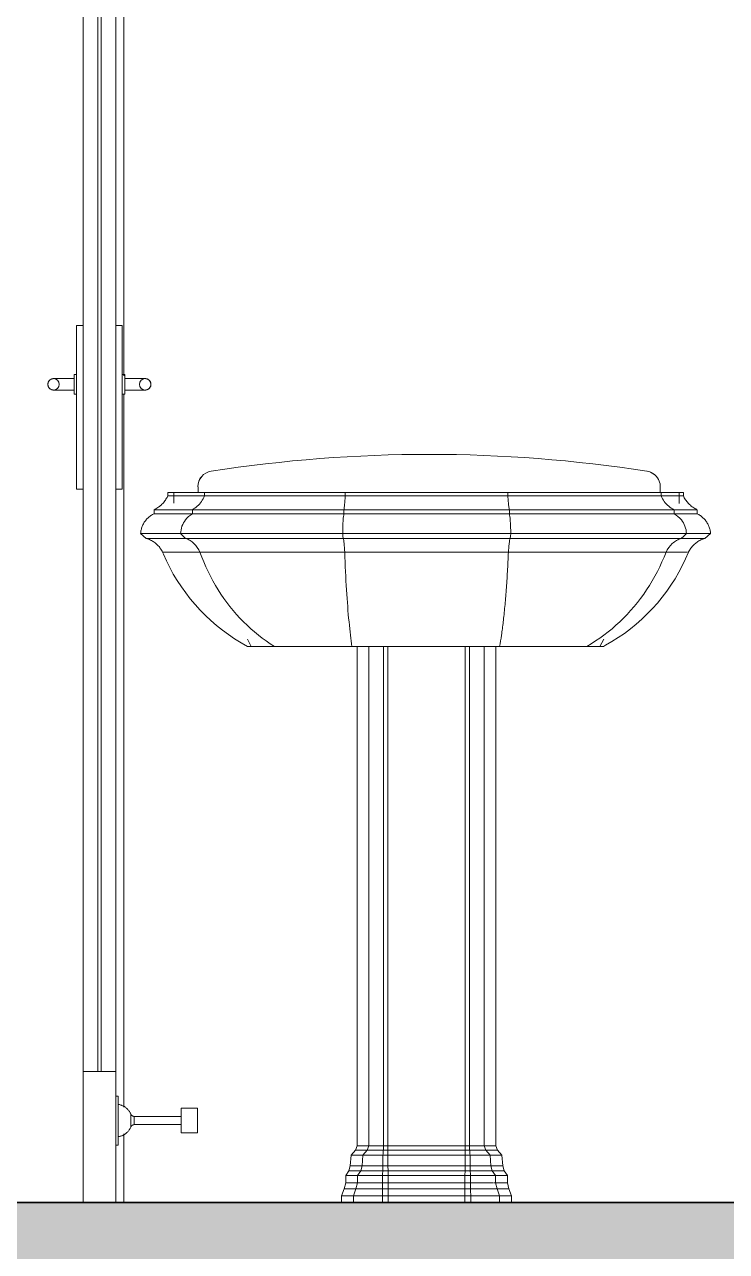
# Model space of a CAD drawing. Header units: millimetres. Extents: x 1373 to 40779, y 1939 to 6439.
# Drawn here: x 24585.2 to 24671, y 3869.8 to 4019.7 of the extents above; entities that cross this region are included whole.
import ezdxf

# ---------------------------------------------------------------- set-up
doc = ezdxf.new("R2010")
doc.units = ezdxf.units.MM
for name, color, linetype, lineweight in [('A-DETL', 6, 'Continuous', 30), ('A-DETL-GENF', 92, 'Continuous', 18), ('A-DOOR', 31, 'Continuous', 18), ('A-DOOR-FRAM', 31, 'Continuous', 18), ('A-FLOR-FNSH', 192, 'Continuous', 35), ('P-SANR-FIXT', 6, 'Continuous', 18)]:
    doc.layers.add(name, color=color, linetype=linetype, lineweight=lineweight)

# ---------------------------------------------------------------- blocks, each defined once
blk = doc.blocks.new('_MB_KAPI_CAMLI_B - _m_kapı_80_camlı-V59-Schnitt 1')
at = {"layer": 'A-DOOR'}
for p, q in [((-187.65, 116), (-187.65, 296)), ((-185.85, 296), (-185.85, 116)), ((-185.45, 116), (-185.45, 296)), ((-183.65, 116), (-183.65, 296)), ((-187.65, 207.19), (-188.45, 207.19)), ((-188.45, 207.19), (-188.45, 207.1)), ((-188.45, 207.19), (-188.45, 206.52)), ((-182.85, 207.19), (-183.65, 207.19)), ((-182.85, 206.52), (-182.85, 207.19)), ((-182.85, 207.1), (-182.85, 207.19)), ((-188.45, 187.86), (-188.45, 206.52)), ((-182.85, 206.52), (-182.85, 187.86)), ((-188.45, 201.22), (-188.75, 201.22)), ((-188.75, 201.22), (-188.75, 200)), ((-182.55, 201.22), (-182.85, 201.22)), ((-182.55, 200), (-182.55, 201.22)), ((-188.75, 200.7), (-190.25, 200.7)), ((-188.75, 200), (-188.75, 198.78)), ((-181.05, 200.7), (-182.55, 200.7)), ((-182.55, 198.78), (-182.55, 200)), ((-190.25, 199.3), (-188.75, 199.3)), ((-188.75, 198.78), (-188.45, 198.78)), ((-182.85, 198.78), (-182.55, 198.78)), ((-182.55, 199.3), (-181.05, 199.3)), ((-188.45, 187.86), (-188.45, 187.19)), ((-182.85, 187.19), (-182.85, 187.86)), ((-188.45, 187.28), (-188.45, 187.19)), ((-188.45, 187.19), (-187.65, 187.19)), ((-183.65, 187.19), (-182.85, 187.19)), ((-182.85, 187.19), (-182.85, 187.28)), ((-187.65, 116), (-187.65, 100)), ((-183.65, 116), (-187.65, 116)), ((-185.85, 116), (-185.45, 116)), ((-183.65, 100), (-183.65, 116)), ((-183.35, 113), (-183.65, 113)), ((-183.35, 113), (-183.35, 107)), ((-173.65, 111.5), (-175.65, 111.5)), ((-175.65, 111.5), (-175.65, 108.5)), ((-173.65, 111.5), (-173.65, 108.5)), ((-181.82, 109.19), (-181.82, 110.81)), ((-175.65, 110.5), (-181.4, 110.5)), ((-181.4, 110.5), (-181.4, 109.5)), ((-181.4, 109.5), (-175.65, 109.5)), ((-175.65, 108.5), (-173.65, 108.5)), ((-183.65, 107), (-183.35, 107)), ((-187.65, 100), (-183.65, 100))]:
    blk.add_line(p, q, dxfattribs=at)
at = {"layer": 'A-DOOR', "flags": 128}
for points in [[(-191.95, 200.03), (-191.95, 200.06), (-191.94, 200.08), (-191.94, 200.11), (-191.93, 200.14), (-191.93, 200.17), (-191.92, 200.19), (-191.91, 200.22), (-191.9, 200.25), (-191.89, 200.27), (-191.88, 200.3), (-191.87, 200.32), (-191.86, 200.35), (-191.84, 200.37), (-191.83, 200.4), (-191.81, 200.42), (-191.79, 200.44), (-191.77, 200.46), (-191.76, 200.48), (-191.74, 200.5), (-191.72, 200.52), (-191.69, 200.54), (-191.67, 200.56), (-191.65, 200.57), (-191.63, 200.59)], [(-191.64, 199.42), (-191.67, 199.44), (-191.69, 199.46), (-191.71, 199.47), (-191.73, 199.49), (-191.75, 199.51), (-191.77, 199.53), (-191.79, 199.55), (-191.81, 199.58), (-191.82, 199.6), (-191.84, 199.62), (-191.85, 199.65), (-191.87, 199.67), (-191.88, 199.7), (-191.89, 199.72), (-191.9, 199.75), (-191.91, 199.77), (-191.92, 199.8), (-191.93, 199.83), (-191.93, 199.85), (-191.94, 199.88), (-191.94, 199.91), (-191.95, 199.94), (-191.95, 199.96)], [(-191.58, 200.62), (-191.55, 200.63), (-191.53, 200.64), (-191.5, 200.65), (-191.48, 200.66), (-191.45, 200.67), (-191.42, 200.68), (-191.4, 200.68), (-191.37, 200.69), (-191.34, 200.69), (-191.31, 200.7), (-191.28, 200.7), (-191.26, 200.7), (-191.25, 200.7)], [(-191.25, 200.7), (-191.25, 200.7), (-191.25, 200.7), (-191.24, 200.7), (-191.24, 200.7), (-191.23, 200.7), (-191.22, 200.7), (-191.21, 200.7), (-191.2, 200.7), (-191.18, 200.7), (-191.17, 200.7), (-191.15, 200.7), (-191.14, 200.7), (-191.12, 200.7), (-191.1, 200.7), (-191.07, 200.7), (-191.05, 200.7), (-191.03, 200.7), (-191, 200.7), (-190.97, 200.7), (-190.95, 200.7), (-190.92, 200.7), (-190.89, 200.7), (-190.85, 200.7), (-190.82, 200.7), (-190.79, 200.7), (-190.75, 200.7), (-190.72, 200.7), (-190.68, 200.7), (-190.65, 200.7), (-190.61, 200.7), (-190.57, 200.7), (-190.54, 200.7), (-190.5, 200.7), (-190.46, 200.7), (-190.42, 200.7), (-190.38, 200.7), (-190.34, 200.7), (-190.3, 200.7), (-190.26, 200.7), (-190.25, 200.7)], [(-181.05, 200.7), (-181.01, 200.7), (-180.97, 200.7), (-180.93, 200.7), (-180.89, 200.7), (-180.85, 200.7), (-180.81, 200.7), (-180.77, 200.7), (-180.73, 200.7), (-180.7, 200.7), (-180.66, 200.7), (-180.62, 200.7), (-180.59, 200.7), (-180.55, 200.7), (-180.52, 200.7), (-180.48, 200.7), (-180.45, 200.7), (-180.42, 200.7), (-180.39, 200.7), (-180.36, 200.7), (-180.33, 200.7), (-180.3, 200.7), (-180.28, 200.7), (-180.25, 200.7), (-180.23, 200.7), (-180.21, 200.7), (-180.19, 200.7), (-180.17, 200.7), (-180.15, 200.7), (-180.13, 200.7), (-180.12, 200.7), (-180.1, 200.7), (-180.09, 200.7), (-180.08, 200.7), (-180.07, 200.7), (-180.06, 200.7), (-180.06, 200.7), (-180.05, 200.7), (-180.05, 200.7), (-180.05, 200.7)], [(-180.05, 200.7), (-180.02, 200.7), (-179.99, 200.7), (-179.96, 200.69), (-179.94, 200.69), (-179.91, 200.69), (-179.88, 200.68), (-179.86, 200.67), (-179.83, 200.66), (-179.8, 200.66), (-179.78, 200.64), (-179.75, 200.63), (-179.73, 200.62), (-179.7, 200.61)], [(-179.35, 199.97), (-179.35, 199.94), (-179.35, 199.92), (-179.36, 199.89), (-179.36, 199.86), (-179.37, 199.83), (-179.38, 199.81), (-179.38, 199.78), (-179.39, 199.75), (-179.4, 199.73), (-179.42, 199.7), (-179.43, 199.68), (-179.44, 199.65), (-179.46, 199.63), (-179.47, 199.6), (-179.49, 199.58), (-179.5, 199.56), (-179.52, 199.54), (-179.54, 199.52), (-179.56, 199.5), (-179.58, 199.48), (-179.6, 199.46), (-179.62, 199.44), (-179.65, 199.43), (-179.67, 199.41)], [(-179.65, 200.58), (-179.63, 200.56), (-179.61, 200.54), (-179.59, 200.53), (-179.57, 200.51), (-179.55, 200.49), (-179.53, 200.47), (-179.51, 200.45), (-179.49, 200.42), (-179.48, 200.4), (-179.46, 200.38), (-179.44, 200.35), (-179.43, 200.33), (-179.42, 200.3), (-179.41, 200.28), (-179.4, 200.25), (-179.39, 200.23), (-179.38, 200.2), (-179.37, 200.17), (-179.36, 200.15), (-179.36, 200.12), (-179.35, 200.09), (-179.35, 200.06), (-179.35, 200.04)], [(-191.25, 199.3), (-191.28, 199.3), (-191.3, 199.3), (-191.33, 199.31), (-191.36, 199.31), (-191.39, 199.31), (-191.41, 199.32), (-191.44, 199.33), (-191.47, 199.34), (-191.5, 199.34), (-191.52, 199.36), (-191.55, 199.37), (-191.57, 199.38), (-191.6, 199.39)], [(-190.25, 199.3), (-190.29, 199.3), (-190.33, 199.3), (-190.37, 199.3), (-190.41, 199.3), (-190.45, 199.3), (-190.49, 199.3), (-190.52, 199.3), (-190.56, 199.3), (-190.6, 199.3), (-190.64, 199.3), (-190.67, 199.3), (-190.71, 199.3), (-190.75, 199.3), (-190.78, 199.3), (-190.81, 199.3), (-190.85, 199.3), (-190.88, 199.3), (-190.91, 199.3), (-190.94, 199.3), (-190.97, 199.3), (-190.99, 199.3), (-191.02, 199.3), (-191.04, 199.3), (-191.07, 199.3), (-191.09, 199.3), (-191.11, 199.3), (-191.13, 199.3), (-191.15, 199.3), (-191.17, 199.3), (-191.18, 199.3), (-191.19, 199.3), (-191.21, 199.3), (-191.22, 199.3), (-191.23, 199.3), (-191.23, 199.3), (-191.24, 199.3), (-191.24, 199.3), (-191.25, 199.3), (-191.25, 199.3)], [(-180.05, 199.3), (-180.05, 199.3), (-180.05, 199.3), (-180.06, 199.3), (-180.06, 199.3), (-180.07, 199.3), (-180.08, 199.3), (-180.09, 199.3), (-180.1, 199.3), (-180.11, 199.3), (-180.13, 199.3), (-180.14, 199.3), (-180.16, 199.3), (-180.18, 199.3), (-180.2, 199.3), (-180.22, 199.3), (-180.25, 199.3), (-180.27, 199.3), (-180.3, 199.3), (-180.32, 199.3), (-180.35, 199.3), (-180.38, 199.3), (-180.41, 199.3), (-180.44, 199.3), (-180.48, 199.3), (-180.51, 199.3), (-180.54, 199.3), (-180.58, 199.3), (-180.61, 199.3), (-180.65, 199.3), (-180.69, 199.3), (-180.72, 199.3), (-180.76, 199.3), (-180.8, 199.3), (-180.84, 199.3), (-180.88, 199.3), (-180.92, 199.3), (-180.96, 199.3), (-181, 199.3), (-181.04, 199.3), (-181.05, 199.3)], [(-179.72, 199.38), (-179.74, 199.37), (-179.77, 199.36), (-179.79, 199.35), (-179.82, 199.34), (-179.85, 199.33), (-179.87, 199.32), (-179.9, 199.32), (-179.93, 199.31), (-179.96, 199.31), (-179.99, 199.3), (-180.01, 199.3), (-180.04, 199.3), (-180.05, 199.3)], [(-183.35, 111.98), (-183.27, 111.96), (-183.19, 111.95), (-183.11, 111.93), (-183.04, 111.9), (-182.96, 111.88), (-182.89, 111.85), (-182.81, 111.82), (-182.74, 111.78), (-182.67, 111.74), (-182.6, 111.7), (-182.53, 111.66), (-182.47, 111.62), (-182.41, 111.57), (-182.34, 111.52), (-182.28, 111.46), (-182.23, 111.41), (-182.17, 111.35), (-182.12, 111.29), (-182.07, 111.23), (-182.02, 111.16), (-181.98, 111.1), (-181.93, 111.03), (-181.89, 110.96), (-181.86, 110.89), (-181.82, 110.82), (-181.82, 110.81)], [(-181.82, 110.81), (-181.81, 110.79), (-181.8, 110.77), (-181.79, 110.75), (-181.78, 110.73), (-181.77, 110.72), (-181.75, 110.7), (-181.74, 110.68), (-181.73, 110.67), (-181.71, 110.65), (-181.7, 110.64), (-181.68, 110.62), (-181.67, 110.61), (-181.65, 110.6), (-181.63, 110.59), (-181.62, 110.57), (-181.6, 110.56), (-181.58, 110.55), (-181.56, 110.54), (-181.54, 110.54), (-181.52, 110.53), (-181.5, 110.52), (-181.48, 110.52), (-181.46, 110.51), (-181.44, 110.51), (-181.42, 110.5), (-181.4, 110.5), (-181.4, 110.5)], [(-181.4, 109.5), (-181.42, 109.5), (-181.44, 109.49), (-181.46, 109.49), (-181.48, 109.48), (-181.5, 109.48), (-181.52, 109.47), (-181.54, 109.46), (-181.56, 109.46), (-181.58, 109.45), (-181.6, 109.44), (-181.61, 109.43), (-181.63, 109.42), (-181.65, 109.4), (-181.67, 109.39), (-181.68, 109.38), (-181.7, 109.36), (-181.71, 109.35), (-181.73, 109.33), (-181.74, 109.32), (-181.75, 109.3), (-181.77, 109.29), (-181.78, 109.27), (-181.79, 109.25), (-181.8, 109.23), (-181.81, 109.21), (-181.82, 109.2), (-181.82, 109.19)], [(-181.82, 109.19), (-181.85, 109.12), (-181.89, 109.05), (-181.93, 108.98), (-181.97, 108.91), (-182.01, 108.85), (-182.06, 108.78), (-182.11, 108.72), (-182.16, 108.66), (-182.22, 108.6), (-182.28, 108.54), (-182.34, 108.49), (-182.4, 108.44), (-182.46, 108.39), (-182.53, 108.34), (-182.59, 108.3), (-182.66, 108.26), (-182.73, 108.22), (-182.8, 108.19), (-182.88, 108.15), (-182.95, 108.13), (-183.03, 108.1), (-183.1, 108.08), (-183.18, 108.06), (-183.26, 108.04), (-183.34, 108.02), (-183.35, 108.02)]]:
    blk.add_lwpolyline(points, dxfattribs=at)
at = {"layer": 'A-DOOR'}
for centre, start, end in [((-191.25, 200), 0, 180), ((-191.25, 200), 180, 0), ((-180.05, 200), 0, 180), ((-180.05, 200), 180, 0)]:
    blk.add_arc(centre, 0.7, start, end, dxfattribs=at)
at = {"layer": 'A-DOOR-FRAM'}
for p, q in [((-182.65, 308.5), (-182.65, 201.06)), ((-182.65, 198.86), (-182.65, 111.64)), ((-182.65, 108.38), (-182.65, 100))]:
    blk.add_line(p, q, dxfattribs=at)

msp = doc.modelspace()

# ---------------------------------------------------------------- hatches: boundary and pattern name
at = {"layer": 'A-DETL-GENF'}
h = msp.add_hatch(dxfattribs=at)
h.set_pattern_fill('ANSI33', color=153, style=0)
h.set_pattern_definition([(45, (-4726.611, 6394.9317), (-4.490128, 4.490128), []), (45, (-4722.121, 6394.9317), (-4.490128, 4.490128), [3.175, -1.5875])])
h.paths.add_polyline_path([(24984.31, 3275.76), (24984.31, 5063.76), (25234.31, 5063.76), (25234.31, 5025.76), (25259.31, 5025.76), (25259.31, 5063.76), (25834.6, 5063.76), (25834.6, 5025.76), (25859.6, 5025.76), (25859.6, 5063.76), (26040.63, 5063.76), (26040.63, 5075.76), (25234.31, 5075.76), (24984.31, 5075.76), (24984.31, 5240.76), (24744.31, 5240.76), (24744.31, 5075.76), (23644.59, 5075.76), (23644.59, 5063.76), (23774.59, 5063.76), (23774.59, 5025.76), (23799.59, 5025.76), (23799.59, 5063.76), (24289.31, 5063.76), (24289.31, 5025.76), (24314.31, 5025.76), (24314.31, 5063.76), (24744.31, 5063.76), (24744.31, 4775.76), (23674.32, 4775.76), (23674.32, 4763.76), (23774.59, 4763.76), (23774.59, 4725.76), (23799.59, 4725.76), (23799.59, 4763.76), (24289.31, 4763.76), (24289.31, 4725.76), (24314.31, 4725.76), (24314.31, 4763.76), (24744.31, 4763.76), (24744.31, 4475.76), (23674.32, 4475.76), (23674.32, 4463.76), (23774.59, 4463.76), (23774.59, 4425.76), (23799.59, 4425.76), (23799.59, 4463.76), (24289.31, 4463.76), (24289.31, 4425.76), (24314.31, 4425.76), (24314.31, 4463.76), (24744.31, 4463.76), (24744.31, 4175.76), (23674.32, 4175.76), (23674.32, 4163.76), (23774.59, 4163.76), (23774.59, 4125.76), (23799.59, 4125.76), (23799.59, 4163.76), (24289.31, 4163.76), (24289.31, 4125.76), (24314.31, 4125.76), (24314.31, 4163.76), (24744.31, 4163.76), (24744.31, 3875.76), (23674.32, 3875.76), (23674.32, 3863.76), (23774.59, 3863.76), (23774.59, 3825.76), (23799.59, 3825.76), (23799.59, 3863.76), (24289.31, 3863.76), (24289.31, 3825.76), (24314.31, 3825.76), (24314.31, 3863.76), (24744.31, 3863.76), (24744.31, 3575.76), (23774.59, 3575.76), (23774.59, 3545.76), (23474.27, 3545.76), (23474.28, 3275.76), (23474.28, 3245.76), (23774.59, 3245.76), (23774.59, 3215.76), (24744.31, 3215.76), (24744.31, 3085.76), (24984.31, 3085.76), (24984.31, 3215.76), (25859.6, 3215.76), (25909.6, 3215.76), (25909.6, 3275.76), (25859.6, 3275.76), (25859.6, 3575.76), (25835.46, 3575.76), (25234.31, 3575.76), (25234.31, 3525.76), (25259.31, 3525.76), (25259.31, 3563.76), (25835.46, 3563.76), (25835.46, 3275.76)])
h.paths.add_polyline_path([(24959.31, 3125.76), (24769.31, 3125.76), (24769.31, 3275.76), (24769.31, 5225.76), (24959.31, 5225.76), (24959.31, 4775.76), (24959.31, 3275.76)], flags=16)
h.paths.add_polyline_path([(24744.31, 3275.76), (23499.27, 3275.76), (23499.27, 3531.13), (23774.59, 3531.13), (23799.59, 3530.13), (23799.59, 3563.76), (24289.31, 3563.76), (24289.31, 3525.76), (24314.31, 3525.76), (24314.31, 3563.76), (24744.31, 3563.76)], flags=16)

# ---------------------------------------------------------------- linework, layer by layer
at = {"layer": 'A-DETL'}
msp.add_lwpolyline([(24744.31, 3875.76), (23674.32, 3875.76)], dxfattribs=at)
at = {"layer": 'A-FLOR-FNSH', "color": 250}
msp.add_line((24744.31, 3875.76), (23674.32, 3875.76), dxfattribs=at)
at = {"layer": 'P-SANR-FIXT', "color": 8}
for p, q in [((24606.37, 3963.25), (24606.37, 3962.55)), ((24662.88, 3962.55), (24662.88, 3963.25)), ((24601.96, 3961.1), (24602.05, 3961.2)), ((24602.05, 3961.2), (24602.14, 3961.29)), ((24602.14, 3961.29), (24602.23, 3961.39)), ((24602.23, 3961.39), (24602.31, 3961.5)), ((24602.31, 3961.5), (24602.38, 3961.6)), ((24602.38, 3961.6), (24602.45, 3961.71)), ((24602.45, 3961.71), (24602.52, 3961.83)), ((24602.52, 3961.83), (24602.58, 3961.94)), ((24602.58, 3961.94), (24602.64, 3962.06)), ((24602.64, 3962.06), (24602.67, 3962.12)), ((24602.67, 3962.55), (24602.67, 3962.12)), ((24607.15, 3962.55), (24602.67, 3962.55)), ((24602.67, 3962.12), (24607.15, 3962.12)), ((24603.43, 3962.55), (24603.43, 3961.24)), ((24624.36, 3962.55), (24607.15, 3962.55)), ((24607.15, 3962.12), (24607.15, 3962.55)), ((24607.15, 3962.12), (24624.36, 3962.12)), ((24644.26, 3962.55), (24624.36, 3962.55)), ((24624.36, 3962.12), (24624.36, 3962.55)), ((24624.36, 3962.12), (24644.26, 3962.12)), ((24663, 3962.55), (24644.26, 3962.55)), ((24644.26, 3962.55), (24644.26, 3962.12)), ((24644.26, 3962.12), (24663, 3962.12)), ((24665.72, 3962.55), (24663, 3962.55)), ((24663, 3962.12), (24663, 3962.55)), ((24663, 3962.12), (24665.68, 3962.12)), ((24665.18, 3961.18), (24665.18, 3962.55)), ((24665.69, 3962.12), (24665.72, 3962.12)), ((24665.72, 3962.12), (24665.72, 3962.55)), ((24665.72, 3962.12), (24665.77, 3962)), ((24665.77, 3962), (24665.83, 3961.88)), ((24665.83, 3961.88), (24665.9, 3961.77)), ((24665.9, 3961.77), (24665.97, 3961.66)), ((24665.97, 3961.66), (24666.04, 3961.55)), ((24666.04, 3961.55), (24666.12, 3961.44)), ((24666.12, 3961.44), (24666.2, 3961.34)), ((24666.2, 3961.34), (24666.29, 3961.24)), ((24666.29, 3961.24), (24666.38, 3961.15)), ((24666.38, 3961.15), (24666.47, 3961.06)), ((24600.41, 3959.57), (24600.5, 3959.64)), ((24600.5, 3959.64), (24600.59, 3959.71)), ((24600.59, 3959.71), (24600.69, 3959.77)), ((24600.69, 3959.77), (24600.79, 3959.83)), ((24600.79, 3959.83), (24600.89, 3959.88)), ((24600.89, 3959.88), (24600.99, 3959.93)), ((24600.99, 3960.44), (24601.11, 3960.5)), ((24600.99, 3960.44), (24600.99, 3959.93)), ((24600.99, 3960.44), (24602.12, 3960.44)), ((24600.99, 3959.93), (24600.99, 3959.93)), ((24600.99, 3959.93), (24605.68, 3959.93)), ((24601.11, 3960.5), (24601.23, 3960.56)), ((24601.23, 3960.56), (24601.34, 3960.62)), ((24601.34, 3960.62), (24601.45, 3960.69)), ((24601.45, 3960.69), (24601.56, 3960.77)), ((24601.56, 3960.77), (24601.67, 3960.84)), ((24601.67, 3960.84), (24601.77, 3960.93)), ((24601.77, 3960.93), (24601.87, 3961.01)), ((24601.87, 3961.01), (24601.96, 3961.1)), ((24602.15, 3960.44), (24605.68, 3960.44)), ((24605.68, 3959.93), (24605.68, 3960.44)), ((24605.68, 3960.44), (24624.21, 3960.44)), ((24605.68, 3959.93), (24624.21, 3959.93)), ((24624.21, 3959.93), (24624.21, 3960.44)), ((24624.21, 3960.44), (24644.44, 3960.44)), ((24624.21, 3959.93), (24644.44, 3959.93)), ((24644.44, 3960.44), (24644.44, 3959.93)), ((24644.44, 3960.44), (24664.57, 3960.44)), ((24644.44, 3959.93), (24664.57, 3959.93)), ((24664.57, 3959.93), (24664.57, 3960.44)), ((24664.57, 3960.44), (24667.39, 3960.44)), ((24664.57, 3959.93), (24667.37, 3959.93)), ((24666.47, 3961.06), (24666.57, 3960.97)), ((24666.57, 3960.97), (24666.67, 3960.88)), ((24666.67, 3960.88), (24666.77, 3960.8)), ((24666.77, 3960.8), (24666.88, 3960.73)), ((24666.88, 3960.73), (24666.99, 3960.66)), ((24666.99, 3960.66), (24667.1, 3960.59)), ((24667.1, 3960.59), (24667.22, 3960.53)), ((24667.22, 3960.53), (24667.33, 3960.47)), ((24667.33, 3960.47), (24667.39, 3960.44)), ((24667.39, 3959.93), (24667.39, 3960.44)), ((24667.39, 3959.93), (24667.5, 3959.88)), ((24667.5, 3959.88), (24667.6, 3959.83)), ((24667.6, 3959.83), (24667.69, 3959.77)), ((24667.69, 3959.77), (24667.79, 3959.71)), ((24667.79, 3959.71), (24667.88, 3959.64)), ((24667.88, 3959.64), (24667.97, 3959.57)), ((24599.44, 3958.07), (24599.47, 3958.18)), ((24599.47, 3958.18), (24599.51, 3958.29)), ((24599.51, 3958.29), (24599.55, 3958.39)), ((24599.55, 3958.39), (24599.59, 3958.5)), ((24599.59, 3958.5), (24599.64, 3958.6)), ((24599.64, 3958.6), (24599.69, 3958.7)), ((24599.69, 3958.7), (24599.75, 3958.8)), ((24599.75, 3958.8), (24599.8, 3958.9)), ((24599.8, 3958.9), (24599.87, 3958.99)), ((24599.87, 3958.99), (24599.94, 3959.09)), ((24599.94, 3959.09), (24600.01, 3959.18)), ((24600.01, 3959.18), (24600.08, 3959.26)), ((24600.08, 3959.26), (24600.16, 3959.34)), ((24600.16, 3959.34), (24600.24, 3959.42)), ((24600.24, 3959.42), (24600.32, 3959.5)), ((24600.32, 3959.5), (24600.41, 3959.57)), ((24667.97, 3959.57), (24668.06, 3959.5)), ((24668.06, 3959.5), (24668.14, 3959.42)), ((24668.14, 3959.42), (24668.22, 3959.34)), ((24668.22, 3959.34), (24668.3, 3959.26)), ((24668.3, 3959.26), (24668.38, 3959.18)), ((24668.38, 3959.18), (24668.45, 3959.09)), ((24668.45, 3959.09), (24668.51, 3958.99)), ((24668.51, 3958.99), (24668.58, 3958.9)), ((24668.58, 3958.9), (24668.64, 3958.8)), ((24668.64, 3958.8), (24668.69, 3958.7)), ((24668.69, 3958.7), (24668.75, 3958.6)), ((24668.75, 3958.6), (24668.79, 3958.5)), ((24668.79, 3958.5), (24668.84, 3958.39)), ((24668.84, 3958.39), (24668.88, 3958.29)), ((24668.88, 3958.29), (24668.91, 3958.18)), ((24668.91, 3958.18), (24668.94, 3958.07)), ((24599.35, 3957.51), (24599.36, 3957.62)), ((24599.35, 3957.51), (24600.04, 3956.93)), ((24599.36, 3957.62), (24599.38, 3957.74)), ((24599.36, 3957.51), (24604.24, 3957.51)), ((24599.38, 3957.74), (24599.39, 3957.85)), ((24599.39, 3957.85), (24599.41, 3957.96)), ((24599.41, 3957.96), (24599.44, 3958.07)), ((24600.06, 3956.93), (24600.04, 3956.93)), ((24600.05, 3956.93), (24604.84, 3956.93)), ((24600.19, 3956.88), (24600.06, 3956.93)), ((24600.31, 3956.84), (24600.19, 3956.88)), ((24600.43, 3956.79), (24600.31, 3956.84)), ((24600.55, 3956.73), (24600.43, 3956.79)), ((24600.67, 3956.67), (24600.55, 3956.73)), ((24600.79, 3956.6), (24600.67, 3956.67)), ((24604.54, 3957.22), (24604.24, 3957.51)), ((24604.24, 3957.51), (24624.06, 3957.51)), ((24604.84, 3956.93), (24604.54, 3957.22)), ((24604.84, 3956.93), (24624.12, 3956.93)), ((24624.09, 3957.22), (24624.06, 3957.51)), ((24624.06, 3957.51), (24644.61, 3957.51)), ((24624.12, 3956.93), (24624.09, 3957.22)), ((24624.12, 3956.93), (24644.54, 3956.93)), ((24644.57, 3957.22), (24644.54, 3956.93)), ((24644.54, 3956.93), (24665.45, 3956.93)), ((24644.61, 3957.51), (24644.57, 3957.22)), ((24644.61, 3957.51), (24666.09, 3957.51)), ((24665.45, 3956.93), (24665.77, 3957.22)), ((24665.45, 3956.93), (24668.34, 3956.93)), ((24665.77, 3957.22), (24666.09, 3957.51)), ((24666.09, 3957.51), (24669.03, 3957.51)), ((24667.62, 3956.61), (24667.5, 3956.54)), ((24667.73, 3956.68), (24667.62, 3956.61)), ((24667.85, 3956.74), (24667.73, 3956.68)), ((24667.97, 3956.8), (24667.85, 3956.74)), ((24668.09, 3956.85), (24667.97, 3956.8)), ((24668.22, 3956.89), (24668.09, 3956.85)), ((24668.34, 3956.93), (24668.22, 3956.89)), ((24668.34, 3956.93), (24669.03, 3957.51)), ((24668.94, 3958.07), (24668.97, 3957.96)), ((24668.97, 3957.96), (24668.99, 3957.85)), ((24668.99, 3957.85), (24669.01, 3957.74)), ((24669.01, 3957.74), (24669.02, 3957.62)), ((24669.02, 3957.62), (24669.03, 3957.51)), ((24669.03, 3957.51), (24669.03, 3957.51)), ((24600.9, 3956.53), (24600.79, 3956.6)), ((24601.01, 3956.45), (24600.9, 3956.53)), ((24601.12, 3956.38), (24601.01, 3956.45)), ((24601.22, 3956.29), (24601.12, 3956.38)), ((24601.32, 3956.2), (24601.22, 3956.29)), ((24601.42, 3956.11), (24601.32, 3956.2)), ((24601.51, 3956.02), (24601.42, 3956.11)), ((24601.6, 3955.92), (24601.51, 3956.02)), ((24601.68, 3955.81), (24601.6, 3955.92)), ((24601.76, 3955.71), (24601.68, 3955.81)), ((24601.84, 3955.6), (24601.76, 3955.71)), ((24601.91, 3955.49), (24601.84, 3955.6)), ((24601.98, 3955.37), (24601.91, 3955.49)), ((24602.04, 3955.26), (24601.98, 3955.37)), ((24602.14, 3955.02), (24602.04, 3955.26)), ((24602.04, 3955.26), (24606.6, 3955.26)), ((24606.6, 3955.26), (24624.3, 3955.26)), ((24624.3, 3955.26), (24644.32, 3955.26)), ((24644.32, 3955.26), (24649.23, 3955.26)), ((24649.25, 3955.26), (24663.59, 3955.26)), ((24663.59, 3955.26), (24666.23, 3955.26)), ((24666.34, 3955.26), (24665.98, 3954.42)), ((24666.35, 3955.28), (24666.34, 3955.26)), ((24666.42, 3955.39), (24666.35, 3955.28)), ((24666.49, 3955.51), (24666.42, 3955.39)), ((24666.56, 3955.62), (24666.49, 3955.51)), ((24666.63, 3955.73), (24666.56, 3955.62)), ((24666.72, 3955.83), (24666.63, 3955.73)), ((24666.8, 3955.94), (24666.72, 3955.83)), ((24666.89, 3956.03), (24666.8, 3955.94)), ((24666.98, 3956.13), (24666.89, 3956.03)), ((24667.08, 3956.22), (24666.98, 3956.13)), ((24667.18, 3956.31), (24667.08, 3956.22)), ((24667.28, 3956.39), (24667.18, 3956.31)), ((24667.39, 3956.47), (24667.28, 3956.39)), ((24667.5, 3956.54), (24667.39, 3956.47)), ((24602.51, 3954.18), (24602.14, 3955.02)), ((24602.92, 3953.36), (24602.51, 3954.18)), ((24665.98, 3954.42), (24665.58, 3953.59)), ((24603.35, 3952.56), (24602.92, 3953.36)), ((24603.83, 3951.77), (24603.35, 3952.56)), ((24665.15, 3952.78), (24664.69, 3951.99)), ((24665.58, 3953.59), (24665.15, 3952.78)), ((24604.33, 3951), (24603.83, 3951.77)), ((24604.86, 3950.26), (24604.33, 3951)), ((24664.2, 3951.22), (24663.68, 3950.47)), ((24664.69, 3951.99), (24664.2, 3951.22)), ((24605.42, 3949.53), (24604.86, 3950.26)), ((24606.01, 3948.83), (24605.42, 3949.53)), ((24663.13, 3949.74), (24662.54, 3949.03)), ((24663.68, 3950.47), (24663.13, 3949.74)), ((24606.62, 3948.16), (24606.01, 3948.83)), ((24607.27, 3947.51), (24606.62, 3948.16)), ((24661.3, 3947.69), (24660.64, 3947.05)), ((24661.93, 3948.35), (24661.3, 3947.69)), ((24662.54, 3949.03), (24661.93, 3948.35)), ((24607.94, 3946.88), (24607.27, 3947.51)), ((24608.63, 3946.28), (24607.94, 3946.88)), ((24609.35, 3945.71), (24608.63, 3946.28)), ((24659.95, 3946.45), (24659.24, 3945.87)), ((24660.64, 3947.05), (24659.95, 3946.45)), ((24610.09, 3945.17), (24609.35, 3945.71)), ((24610.85, 3944.66), (24610.09, 3945.17)), ((24611.63, 3944.18), (24610.85, 3944.66)), ((24612.87, 3943.71), (24612.4, 3944.61)), ((24655.98, 3944.61), (24655.51, 3943.71)), ((24657.75, 3944.8), (24656.98, 3944.31)), ((24658.51, 3945.32), (24657.75, 3944.8)), ((24659.24, 3945.87), (24658.51, 3945.32)), ((24612.42, 3943.73), (24611.63, 3944.18)), ((24612.42, 3943.73), (24615.71, 3943.73)), ((24612.87, 3943.71), (24616.1, 3943.71)), ((24615.71, 3943.73), (24625.19, 3943.73)), ((24616.1, 3943.71), (24625.23, 3943.71)), ((24625.19, 3943.73), (24643.25, 3943.73)), ((24625.23, 3943.71), (24643.2, 3943.71)), ((24625.82, 3943.71), (24625.82, 3882.68)), ((24627.26, 3943.71), (24627.26, 3882.68)), ((24629.05, 3943.71), (24629.05, 3882.68)), ((24629.57, 3943.71), (24629.57, 3882.68)), ((24639.04, 3943.71), (24639.04, 3882.68)), ((24639.56, 3943.71), (24639.56, 3882.68)), ((24641.36, 3943.71), (24641.36, 3882.68)), ((24642.79, 3882.68), (24642.79, 3943.71)), ((24643.2, 3943.71), (24653.5, 3943.71)), ((24643.25, 3943.73), (24653.91, 3943.73)), ((24653.5, 3943.71), (24655.51, 3943.71)), ((24653.91, 3943.73), (24655.96, 3943.73)), ((24656.19, 3943.86), (24655.96, 3943.73)), ((24656.98, 3944.31), (24656.19, 3943.86)), ((24625.63, 3882.15), (24625.1, 3881.52)), ((24625.82, 3882.68), (24625.63, 3882.15)), ((24627.07, 3882.15), (24625.63, 3882.15)), ((24625.84, 3882.68), (24627.26, 3882.68)), ((24626.53, 3881.52), (24627.07, 3882.15)), ((24627.07, 3882.15), (24627.26, 3882.68)), ((24629.03, 3882.15), (24627.07, 3882.15)), ((24627.26, 3882.68), (24629.05, 3882.68)), ((24629.57, 3882.68), (24629.05, 3882.68)), ((24629.07, 3882.15), (24629.58, 3882.15)), ((24629.57, 3882.68), (24634.31, 3882.68)), ((24629.57, 3882.68), (24629.58, 3882.15)), ((24634.31, 3882.15), (24629.58, 3882.15)), ((24634.31, 3882.68), (24639.04, 3882.68)), ((24639.04, 3882.15), (24634.31, 3882.15)), ((24639.56, 3882.68), (24639.04, 3882.68)), ((24639.04, 3882.68), (24639.04, 3882.15)), ((24639.04, 3882.15), (24639.58, 3882.15)), ((24639.56, 3882.68), (24641.36, 3882.68)), ((24641.55, 3882.15), (24639.58, 3882.15)), ((24641.36, 3882.68), (24642.78, 3882.68)), ((24641.55, 3882.15), (24641.36, 3882.68)), ((24642.99, 3882.15), (24641.55, 3882.15)), ((24642.08, 3881.52), (24641.55, 3882.15)), ((24642.99, 3882.15), (24642.79, 3882.68)), ((24643.52, 3881.52), (24642.99, 3882.15)), ((24624.98, 3880.21), (24624.82, 3879.62)), ((24625.1, 3881.52), (24624.98, 3880.21)), ((24626.42, 3880.21), (24624.98, 3880.21)), ((24626.53, 3881.52), (24625.1, 3881.52)), ((24626.42, 3880.21), (24626.26, 3879.62)), ((24626.48, 3880.86), (24626.42, 3880.21)), ((24628.97, 3880.21), (24626.42, 3880.21)), ((24626.53, 3881.52), (24626.48, 3880.86)), ((24628.98, 3881.52), (24626.53, 3881.52)), ((24628.97, 3880.21), (24628.96, 3879.62)), ((24628.98, 3880.86), (24628.97, 3880.21)), ((24628.97, 3880.21), (24629.59, 3880.21)), ((24628.98, 3881.52), (24629.59, 3881.52)), ((24628.98, 3881.52), (24628.98, 3880.86)), ((24634.31, 3881.52), (24629.59, 3881.52)), ((24629.59, 3881.52), (24629.59, 3880.86)), ((24629.59, 3880.86), (24629.59, 3880.21)), ((24634.31, 3880.21), (24629.59, 3880.21)), ((24629.59, 3880.21), (24629.6, 3879.62)), ((24639.02, 3881.52), (24634.31, 3881.52)), ((24639.02, 3880.21), (24634.31, 3880.21)), ((24639.02, 3881.52), (24639.63, 3881.52)), ((24639.02, 3881.52), (24639.02, 3880.86)), ((24639.02, 3880.86), (24639.02, 3880.21)), ((24639.02, 3880.21), (24639.64, 3880.21)), ((24639.02, 3880.21), (24639.02, 3879.62)), ((24642.08, 3881.52), (24639.63, 3881.52)), ((24639.63, 3881.52), (24639.64, 3880.86)), ((24639.64, 3880.86), (24639.64, 3880.21)), ((24642.19, 3880.21), (24639.64, 3880.21)), ((24639.64, 3880.21), (24639.66, 3879.62)), ((24643.52, 3881.52), (24642.08, 3881.52)), ((24642.08, 3881.52), (24642.14, 3880.86)), ((24642.14, 3880.86), (24642.19, 3880.21)), ((24643.63, 3880.21), (24642.19, 3880.21)), ((24642.19, 3880.21), (24642.35, 3879.62)), ((24643.63, 3880.21), (24643.52, 3881.52)), ((24643.79, 3879.62), (24643.63, 3880.21)), ((24624.82, 3879.62), (24624.43, 3879.06)), ((24624.43, 3879.06), (24624.43, 3878.15)), ((24625.87, 3879.06), (24624.43, 3879.06)), ((24626.26, 3879.62), (24624.82, 3879.62)), ((24625.87, 3879.06), (24626.26, 3879.62)), ((24628.93, 3879.06), (24625.87, 3879.06)), ((24625.87, 3879.06), (24625.87, 3878.15)), ((24628.96, 3879.62), (24626.26, 3879.62)), ((24628.93, 3879.06), (24629.61, 3879.06)), ((24628.93, 3879.06), (24628.93, 3878.15)), ((24628.96, 3879.62), (24629.6, 3879.62)), ((24634.31, 3879.62), (24629.6, 3879.62)), ((24629.6, 3879.62), (24629.61, 3879.06)), ((24634.31, 3879.06), (24629.61, 3879.06)), ((24629.61, 3879.06), (24629.61, 3878.15)), ((24639.02, 3879.62), (24634.31, 3879.62)), ((24639.01, 3879.06), (24634.31, 3879.06)), ((24639.02, 3879.62), (24639.01, 3879.06)), ((24639.01, 3879.06), (24639.68, 3879.06)), ((24639.01, 3879.06), (24639.01, 3878.15)), ((24639.02, 3879.62), (24639.66, 3879.62)), ((24642.35, 3879.62), (24639.66, 3879.62)), ((24642.75, 3879.06), (24639.68, 3879.06)), ((24639.68, 3879.06), (24639.68, 3878.15)), ((24643.79, 3879.62), (24642.35, 3879.62)), ((24642.75, 3879.06), (24642.35, 3879.62)), ((24644.18, 3879.06), (24642.75, 3879.06)), ((24642.75, 3879.06), (24642.75, 3878.15)), ((24644.19, 3879.06), (24643.79, 3879.62)), ((24644.19, 3878.15), (24644.19, 3879.06)), ((24624.23, 3877.41), (24623.93, 3876.58)), ((24624.43, 3878.15), (24624.23, 3877.41)), ((24625.67, 3877.41), (24624.23, 3877.41)), ((24625.87, 3878.15), (24624.43, 3878.15)), ((24625.37, 3876.58), (24625.67, 3877.41)), ((24625.87, 3878.15), (24625.67, 3877.41)), ((24628.92, 3877.41), (24625.67, 3877.41)), ((24628.93, 3878.15), (24625.87, 3878.15)), ((24628.93, 3878.15), (24628.92, 3877.41)), ((24628.92, 3877.41), (24629.61, 3877.41)), ((24628.93, 3878.15), (24629.61, 3878.15)), ((24634.31, 3878.15), (24629.61, 3878.15)), ((24629.61, 3878.15), (24629.61, 3877.41)), ((24634.31, 3877.41), (24629.61, 3877.41)), ((24629.61, 3877.41), (24629.62, 3876.58)), ((24639.01, 3878.15), (24634.31, 3878.15)), ((24639, 3877.41), (24634.31, 3877.41)), ((24639, 3877.41), (24638.99, 3876.58)), ((24639.01, 3878.15), (24639, 3877.41)), ((24639, 3877.41), (24639.69, 3877.41)), ((24639.01, 3878.15), (24639.68, 3878.15)), ((24642.47, 3878.15), (24639.68, 3878.15)), ((24639.68, 3878.15), (24639.69, 3877.41)), ((24642.94, 3877.41), (24639.69, 3877.41)), ((24642.75, 3878.15), (24642.53, 3878.15)), ((24644.18, 3878.15), (24642.75, 3878.15)), ((24642.75, 3878.15), (24642.94, 3877.41)), ((24644.38, 3877.41), (24642.94, 3877.41)), ((24643.25, 3876.58), (24642.94, 3877.41)), ((24644.38, 3877.41), (24644.19, 3878.15)), ((24644.69, 3876.58), (24644.38, 3877.41)), ((24623.93, 3876.58), (24623.93, 3875.76)), ((24625.37, 3876.58), (24623.93, 3876.58)), ((24628.91, 3876.58), (24625.37, 3876.58)), ((24625.37, 3876.58), (24625.37, 3875.76)), ((24628.91, 3876.58), (24629.62, 3876.58)), ((24628.91, 3876.58), (24628.91, 3875.76)), ((24634.31, 3876.58), (24629.62, 3876.58)), ((24629.62, 3876.58), (24629.62, 3875.76)), ((24638.99, 3876.58), (24634.31, 3876.58)), ((24638.99, 3876.58), (24639.71, 3876.58)), ((24638.99, 3876.58), (24638.99, 3875.76)), ((24643.25, 3876.58), (24639.71, 3876.58)), ((24639.71, 3876.58), (24639.71, 3875.76)), ((24644.69, 3876.58), (24643.25, 3876.58)), ((24643.25, 3876.58), (24643.25, 3875.76)), ((24644.69, 3875.76), (24644.69, 3876.58))]:
    msp.add_line(p, q, dxfattribs=at)
for centre, radius, start, end in [((24634.62, 3794.5), 172.7, 81.1244, 98.8756), ((24608.27, 3963.25), 1.91, 98.8756, 180), ((24608.27, 3963.25), 1.91, 139.4378, 166.4793), ((24660.98, 3963.25), 1.91, 0, 81.1244), ((24660.98, 3963.25), 1.91, 13.5207, 67.6037)]:
    msp.add_arc(centre, radius, start, end, dxfattribs=at)
for centre, major_axis, ratio, start_param, end_param in [((24686.45, 3871.57), (-56.1, 17.31), 0.739942, 0.157372, 0.171821), ((24794.78, 3861.6), (-139.35, 99.09), 0.907673, 0.532979, 0.536308), ((25050.26, 3830.95), (-410.18, 126.52), 0.739942, 0.238602, 0.240549), ((24218.35, 3830.95), (410.18, 126.52), 0.739942, 6.042636, 6.044584), ((24473.84, 3861.6), (139.35, 99.09), 0.907673, 5.746878, 5.750206), ((24582.17, 3871.57), (56.1, 17.31), 0.739942, 6.111364, 6.125814), ((24718.96, 3865.06), (-86.46, 31.96), 0.79124, 0.242957, 0.25057), ((24549.65, 3865.06), (86.46, 31.96), 0.79124, 6.032615, 6.040228), ((24913.62, 3847.15), (-239.24, 170.12), 0.907673, 0.554627, 0.557677), ((24355, 3847.15), (239.24, 170.12), 0.907673, 5.725508, 5.728558)]:
    msp.add_ellipse(centre, major_axis=major_axis, ratio=ratio, start_param=start_param, end_param=end_param, dxfattribs=at)
for points in [[(24605.68, 3960.44), (24605.89, 3960.55), (24606.3, 3960.83), (24606.81, 3961.41), (24607.05, 3961.87), (24607.15, 3962.12)], [(24624.21, 3960.44), (24624.23, 3960.55), (24624.27, 3960.83), (24624.32, 3961.41), (24624.35, 3961.87), (24624.36, 3962.12)], [(24644.26, 3962.12), (24644.27, 3961.87), (24644.3, 3961.41), (24644.36, 3960.83), (24644.41, 3960.55), (24644.44, 3960.44)], [(24664.57, 3960.44), (24664.34, 3960.55), (24663.9, 3960.83), (24663.36, 3961.41), (24663.1, 3961.87), (24663, 3962.12)], [(24644.54, 3956.93), (24644.51, 3956.87), (24644.47, 3956.7), (24644.41, 3956.32), (24644.36, 3955.83), (24644.34, 3955.46), (24644.32, 3955.26)], [(24615.71, 3943.73), (24614.36, 3944.56), (24611.81, 3946.58), (24608.68, 3950.52), (24607.18, 3953.63), (24606.6, 3955.26)], [(24625.19, 3943.73), (24625.07, 3944.56), (24624.82, 3946.58), (24624.51, 3950.52), (24624.36, 3953.63), (24624.3, 3955.26)], [(24644.32, 3955.26), (24644.29, 3954.44), (24644.21, 3952.85), (24644.06, 3950.61), (24643.89, 3948.55), (24643.69, 3946.69), (24643.48, 3945.07), (24643.32, 3944.15), (24643.25, 3943.73)], [(24653.91, 3943.73), (24655.35, 3944.56), (24658.06, 3946.58), (24661.38, 3950.52), (24662.97, 3953.63), (24663.59, 3955.26)]]:
    msp.add_open_spline(points, degree=3, dxfattribs=at)
for points, knots in [([(24604.24, 3957.51), (24604.25, 3957.82), (24604.37, 3958.42), (24604.84, 3959.32), (24605.35, 3959.76), (24605.68, 3959.93)], [-1, -1, -1, -1, -0.7, -0.4, 0, 0, 0, 0]), ([(24624.06, 3957.51), (24624.06, 3957.82), (24624.07, 3958.42), (24624.12, 3959.32), (24624.17, 3959.76), (24624.21, 3959.93)], [-1, -1, -1, -1, -0.7, -0.4, 0, 0, 0, 0]), ([(24644.44, 3959.93), (24644.47, 3959.76), (24644.54, 3959.32), (24644.59, 3958.42), (24644.61, 3957.82), (24644.61, 3957.51)], [0, 0, 0, 0, 0.4, 0.7, 1, 1, 1, 1]), ([(24666.09, 3957.51), (24666.08, 3957.82), (24665.95, 3958.42), (24665.46, 3959.32), (24664.91, 3959.76), (24664.57, 3959.93)], [-1, -1, -1, -1, -0.7, -0.4, 0, 0, 0, 0]), ([(24606.6, 3955.26), (24606.42, 3955.65), (24606.05, 3956.19), (24605.4, 3956.69), (24605.03, 3956.87), (24604.84, 3956.93)], [-1, -1, -1, -1, -0.5, -0.25, 0, 0, 0, 0]), ([(24624.3, 3955.26), (24624.28, 3955.65), (24624.24, 3956.19), (24624.18, 3956.7), (24624.14, 3956.87), (24624.12, 3956.93)], [-1, -1, -1, -1, -0.5, -0.25, 0, 0, 0, 0]), ([(24663.59, 3955.26), (24663.78, 3955.65), (24664.17, 3956.19), (24664.87, 3956.69), (24665.25, 3956.87), (24665.45, 3956.93)], [-1, -1, -1, -1, -0.5, -0.25, 0, 0, 0, 0])]:
    msp.add_open_spline(points, degree=3, knots=knots, dxfattribs=at)

# ---------------------------------------------------------------- block references
at = {"layer": 'A-DOOR'}
msp.add_blockref('_MB_KAPI_CAMLI_B - _m_kapı_80_camlı-V59-Schnitt 1', (24779.96, 3775.76), dxfattribs=at)

doc.saveas('drawing.dxf')
